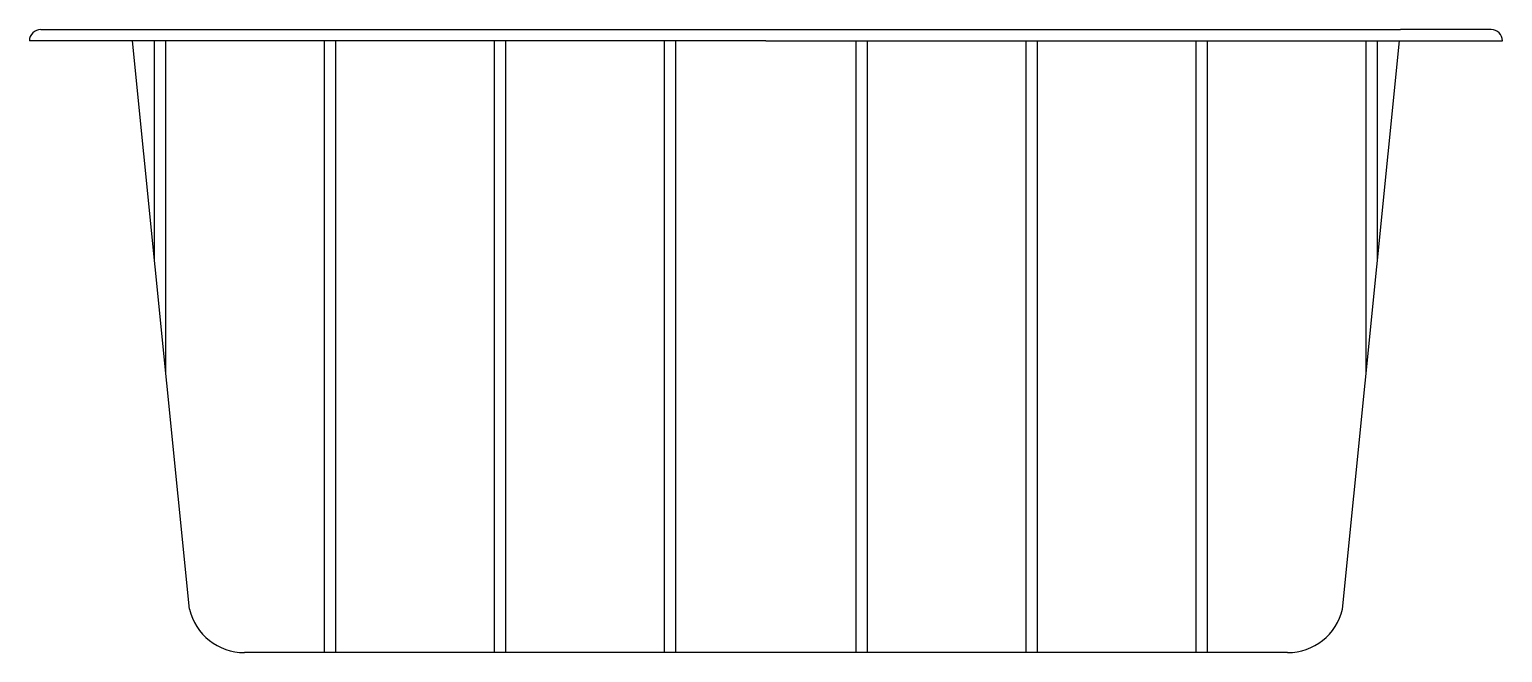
# Model space of a CAD drawing. Extents: x -1185.76 to -1183.16, y 291.04 to 292.14.
import ezdxf

# ---------------------------------------------------------------- set-up
doc = ezdxf.new("R2010")
doc.units = 0
doc.header["$LTSCALE"] = 10
doc.header["$MEASUREMENT"] = 0
doc.layers.add('Piscinas_Fibratec', color=4, linetype='CONTINUOUS')

msp = doc.modelspace()

# ---------------------------------------------------------------- linework, layer by layer
at = {"layer": 'Piscinas_Fibratec', "color": 2}
for p, q in [((-1185.7361, 292.1366), (-1185.5761, 292.1366)), ((-1185.5761, 292.1366), (-1183.3361, 292.1366)), ((-1183.1761, 292.1366), (-1183.3361, 292.1366)), ((-1184.4561, 292.1166), (-1185.7561, 292.1166)), ((-1184.4561, 292.1166), (-1183.1561, 292.1166))]:
    msp.add_line(p, q, dxfattribs=at)
at = {"layer": 'Piscinas_Fibratec'}
for p, q in [((-1185.4737, 291.1135), (-1185.5741, 292.1166)), ((-1183.4384, 291.1135), (-1183.3381, 292.1166)), ((-1183.5356, 291.0366), (-1185.3765, 291.0366))]:
    msp.add_line(p, q, dxfattribs=at)
at = {"layer": 'Piscinas_Fibratec', "color": 1}
for p, q in [((-1185.5354, 291.7304), (-1185.5354, 292.1166)), ((-1185.5154, 291.5304), (-1185.5154, 292.1166)), ((-1185.2354, 291.0366), (-1185.2354, 292.1166)), ((-1185.2154, 291.0366), (-1185.2154, 292.1166)), ((-1184.9354, 291.0366), (-1184.9354, 292.1166)), ((-1184.9154, 291.0366), (-1184.9154, 292.1166)), ((-1184.6354, 291.0366), (-1184.6354, 292.1166)), ((-1184.6154, 291.0366), (-1184.6154, 292.1166)), ((-1184.2967, 291.0366), (-1184.2967, 292.1166)), ((-1184.2767, 291.0366), (-1184.2767, 292.1166)), ((-1183.9967, 291.0366), (-1183.9967, 292.1166)), ((-1183.9767, 291.0366), (-1183.9767, 292.1166)), ((-1183.6967, 291.0366), (-1183.6967, 292.1166)), ((-1183.6767, 291.0366), (-1183.6767, 292.1166)), ((-1183.3967, 291.5304), (-1183.3967, 292.1166)), ((-1183.3767, 291.7304), (-1183.3767, 292.1166))]:
    msp.add_line(p, q, dxfattribs=at)
at = {"layer": 'Piscinas_Fibratec', "color": 2}
for centre, start, end in [((-1185.7361, 292.1166), 90, 180), ((-1183.1761, 292.1166), 0, 90)]:
    msp.add_arc(centre, 0.02, start, end, dxfattribs=at)
at = {"layer": 'Piscinas_Fibratec'}
for centre, start, end in [((-1185.3765, 291.1366), 193.3904, 270), ((-1183.5356, 291.1366), 270, 346.6096)]:
    msp.add_arc(centre, 0.1, start, end, dxfattribs=at)

doc.saveas('drawing.dxf')
